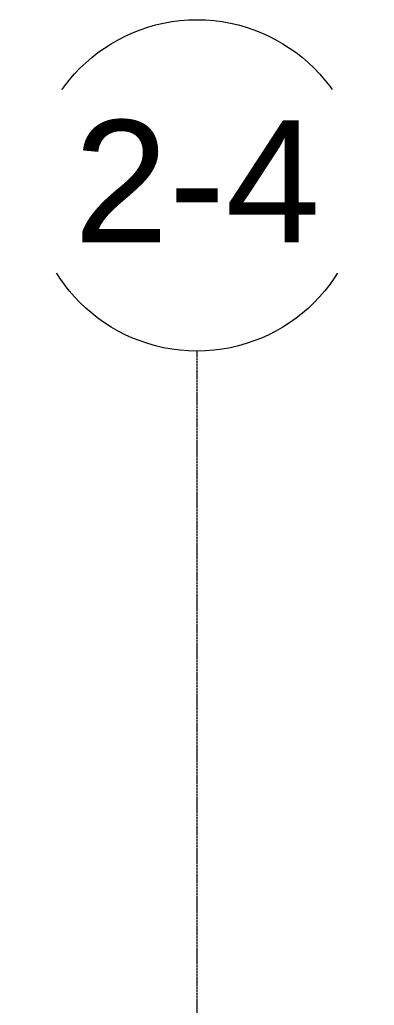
# Model space of a CAD drawing. Header units: inches. Extents: x -23445 to -32, y -314 to 853.
# Drawn here: x -1900.8 to -1798, y 482.3 to 767.9 of the extents above; entities that cross this region are included whole.
import ezdxf

# ---------------------------------------------------------------- set-up
doc = ezdxf.new("R2010")
doc.units = ezdxf.units.IN
doc.header["$MEASUREMENT"] = 0
doc.linetypes.add('Grid Line 1_2_', pattern=[0.875, 0.5, -0.125, 0.125, -0.125])
doc.layers.add('S-GRID', color=1, linetype='Continuous', lineweight=9)
doc.layers.add('S-GRID-IDEN', color=1, linetype='Continuous', lineweight=9)
doc.styles.add('Arial_1', font='arial.ttf', dxfattribs={"height": 35.407186})

# ---------------------------------------------------------------- blocks, each defined once
blk = doc.blocks.new('Grid - Grid Head - Circle-14747-Building Section - East_West looking South _ Fieldhouse')
at = {"layer": 'S-GRID-IDEN'}
blk.add_circle((23085.89, 719.89), 48, dxfattribs=at)

msp = doc.modelspace()

# ---------------------------------------------------------------- linework, layer by layer
at = {"layer": 'S-GRID', "linetype": 'Grid Line 1_2_'}
msp.add_line((-1849.41, -273.16), (-1849.41, 671.89), dxfattribs=at)
msp.add_line((-1849.41, -273.16), (-1849.41, 671.89), dxfattribs=at)

# ---------------------------------------------------------------- block references
at = {"layer": 'S-GRID-IDEN'}
msp.add_blockref('Grid - Grid Head - Circle-14747-Building Section - East_West looking South _ Fieldhouse', (-24935.3, 0), dxfattribs=at)

# ---------------------------------------------------------------- next in the draw order: texts
at = {"layer": 'S-GRID-IDEN', "insert": (-1849.42, 738.77), "char_height": 35.407, "width": 85.104, "attachment_point": 2, "line_spacing_factor": 0.938532, "style": 'Arial_1', "bg_fill": 3, "box_fill_scale": 1.25, "bg_fill_color": 0, "bg_fill_transparency": 0}
msp.add_mtext('1-4', dxfattribs=at)

# ---------------------------------------------------------------- next in the draw order: block references
at = {"layer": 'S-GRID-IDEN'}
msp.add_blockref('Grid - Grid Head - Circle-14747-Building Section - East_West looking South _ Fieldhouse', (-24935.3, 0), dxfattribs=at)

# ---------------------------------------------------------------- next in the draw order: texts
at = {"layer": 'S-GRID-IDEN', "insert": (-1849.42, 738.77), "char_height": 35.407, "width": 85.104, "attachment_point": 2, "line_spacing_factor": 0.938532, "style": 'Arial_1', "bg_fill": 3, "box_fill_scale": 1.25, "bg_fill_color": 0, "bg_fill_transparency": 0}
msp.add_mtext('2-4', dxfattribs=at)

doc.saveas('drawing.dxf')
